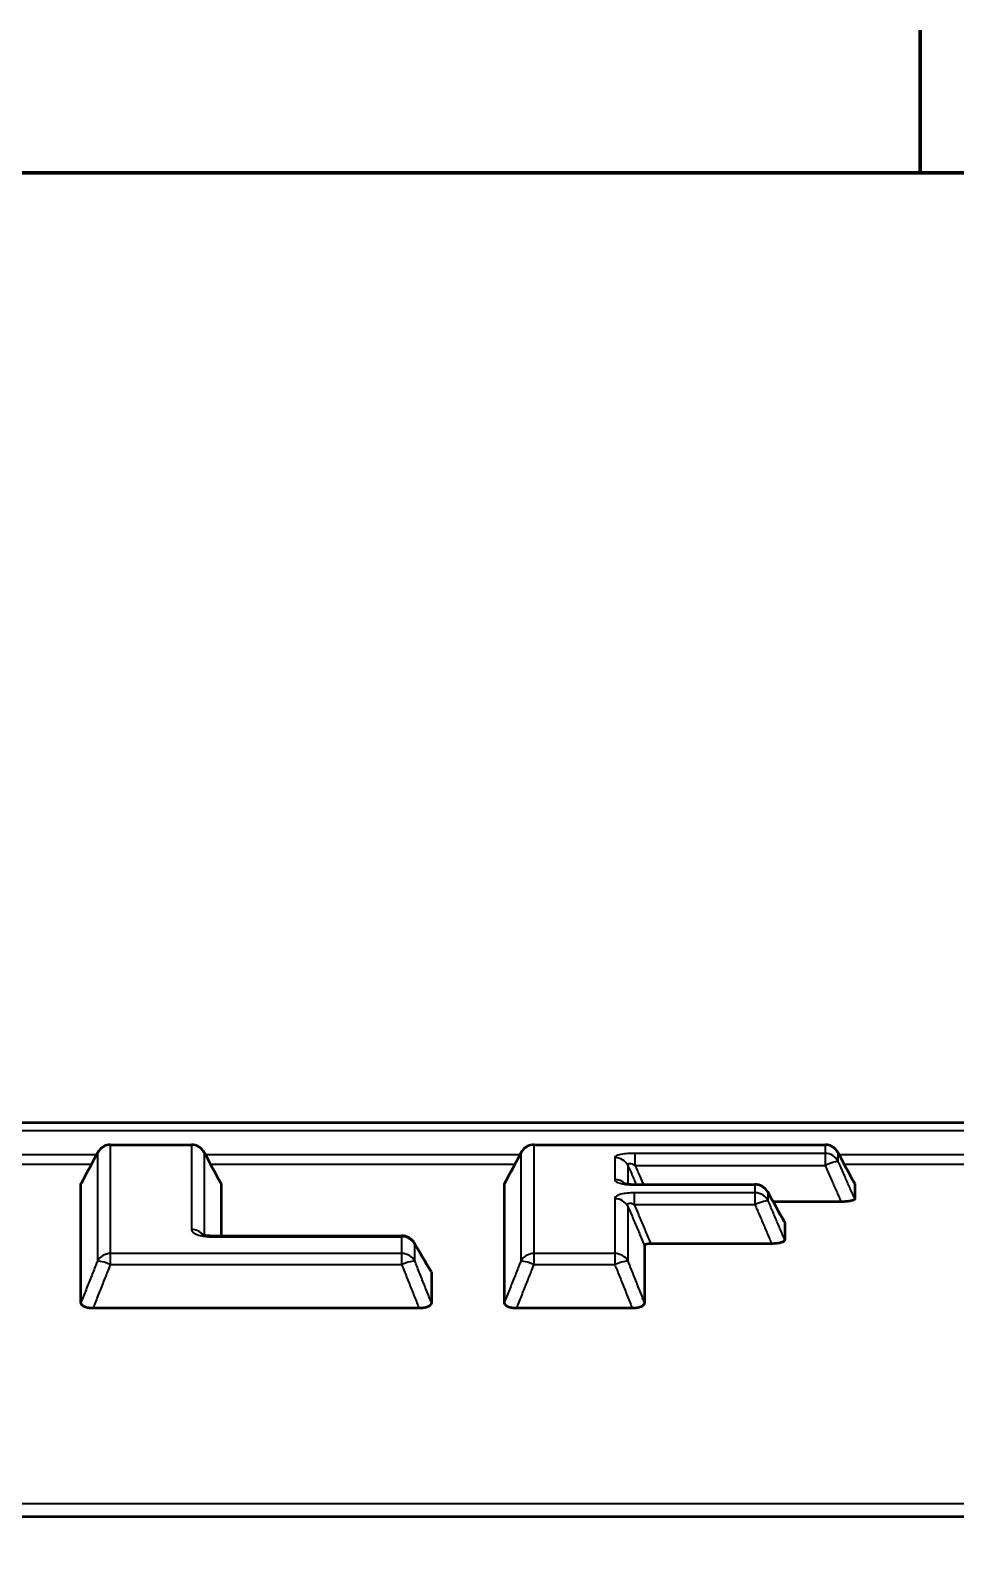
# Model space of a CAD drawing. Header units: millimetres. Extents: x 0 to 1485, y 0 to 1050.
# Drawn here: x 867.2 to 930.6, y 931 to 1034.7 of the extents above; entities that cross this region are included whole.
import ezdxf

# ---------------------------------------------------------------- set-up
doc = ezdxf.new("R2010")
doc.units = ezdxf.units.MM
doc.header["$LTSCALE"] = 2.5
for name, color, linetype, lineweight in [('Rahmen (ISO)', 7, 'Continuous', 70), ('Sichtbar (ISO)', 7, 'Continuous', 50), ('Sichtbar schmal (ISO)', 7, 'Continuous', 35)]:
    doc.layers.add(name, color=color, linetype=linetype, lineweight=lineweight)

# ---------------------------------------------------------------- blocks, each defined once
blk = doc.blocks.new('Ränder Standardrahmen')
at = {"layer": 'Rahmen (ISO)'}
blk.add_line((371.25, 410), (371.25, 413.9), dxfattribs=at)
at = {"layer": 'Rahmen (ISO)', "flags": 128}
blk.add_lwpolyline([(10, 10), (10, 410), (584, 410), (584, 10), (10, 10)], dxfattribs=at)

msp = doc.modelspace()

# ---------------------------------------------------------------- linework, layer by layer
at = {"layer": 'Sichtbar (ISO)'}
for p, q in [((1036.718, 959.934), (803.573, 959.934)), ((872.676, 958.428), (878.206, 958.428)), ((901.676, 958.428), (921.606, 958.428)), ((870.641, 947.617), (870.641, 955.74)), ((880.241, 955.74), (880.241, 952.195)), ((899.641, 947.617), (899.641, 955.74)), ((908.556, 955.708), (916.805, 955.708)), ((923.641, 955.74), (923.641, 954.716)), ((922.706, 954.519), (918.057, 954.519)), ((918.841, 953.094), (918.841, 951.921)), ((879.626, 952.195), (892.606, 952.195)), ((909.241, 951.507), (909.241, 947.617)), ((917.944, 951.647), (909.688, 951.647)), ((894.641, 949.668), (894.641, 947.617)), ((893.8, 947.222), (871.482, 947.222)), ((908.4, 947.222), (900.482, 947.222)), ((1041.851, 932.934), (798.441, 932.934))]:
    msp.add_line(p, q, dxfattribs=at)
for centre, start, end in [((872.676, 957.428), 90, 151.74981), ((878.206, 957.428), 28.25019, 90), ((901.676, 957.428), 90, 151.74981), ((921.606, 957.428), 28.25019, 90), ((916.805, 954.708), 29.25574, 90), ((892.606, 951.195), 30.49421, 90)]:
    msp.add_arc(centre, 1, start, end, dxfattribs=at)
for centre, major_axis, ratio, start_param, end_param in [((3115.891, 285.342), (-2420.238, -19.045), 0.7503987, 5.8933648, 5.8946339), ((-1361.168, 286.5), (2416.097, -19.031), 0.7503973, 0.388556, 0.3898274), ((3141.05, 286.5), (-2416.097, -19.031), 0.7503973, 5.893358, 5.8946293), ((-1317.768, 286.5), (2416.097, -19.031), 0.7503973, 0.388556, 0.3898274), ((-764.99, 430.34), (-1825.771, 16.83), 0.7501514, 3.5454969, 3.5471266), ((-325.772, 552.673), (-1333.398, 14.593), 0.7498192, 3.5645447, 3.5666837)]:
    msp.add_ellipse(centre, major_axis=major_axis, ratio=ratio, start_param=start_param, end_param=end_param, dxfattribs=at)
for points in [[(870.641, 955.74), (870.641, 955.747), (870.643, 955.753), (870.646, 955.76)], [(880.236, 955.76), (880.239, 955.753), (880.241, 955.747), (880.241, 955.74)], [(899.641, 955.74), (899.641, 955.747), (899.643, 955.753), (899.646, 955.76)], [(923.636, 955.76), (923.639, 955.753), (923.641, 955.747), (923.641, 955.74)], [(918.83, 953.134), (918.837, 953.121), (918.841, 953.108), (918.841, 953.094)], [(894.62, 949.741), (894.634, 949.717), (894.641, 949.692), (894.641, 949.668)]]:
    msp.add_open_spline(points, degree=3, dxfattribs=at)
for points, knots in [([(907.804, 955.791), (907.804, 955.791), (907.805, 955.79), (907.809, 955.788), (907.82, 955.785), (907.853, 955.775), (907.878, 955.769), (907.944, 955.755), (907.988, 955.747), (908.097, 955.732), (908.165, 955.725), (908.323, 955.713), (908.416, 955.709), (908.525, 955.708), (908.54, 955.708), (908.556, 955.708)], [0.08182257, 0.08182257, 0.08182257, 0.08182257, 0.08645637, 0.08645637, 0.10316341, 0.10316341, 0.12266543, 0.12266543, 0.14607042, 0.14607042, 0.17439244, 0.17439244, 0.20873307, 0.20873307, 0.21423887, 0.21423887, 0.21423887, 0.21423887]), ([(923.641, 954.716), (923.641, 954.689), (923.618, 954.663), (923.525, 954.615), (923.461, 954.594), (923.299, 954.559), (923.204, 954.545), (922.975, 954.524), (922.841, 954.519), (922.706, 954.519)], [0, 0, 0, 0, 0.03758503, 0.03758503, 0.07212124, 0.07212124, 0.10616348, 0.10616348, 0.1466204, 0.1466204, 0.1466204, 0.1466204]), ([(878.912, 952.296), (878.912, 952.296), (878.913, 952.296), (878.914, 952.295), (878.921, 952.292), (878.947, 952.282), (878.967, 952.275), (879.021, 952.259), (879.058, 952.25), (879.15, 952.231), (879.208, 952.222), (879.348, 952.206), (879.431, 952.2), (879.553, 952.196), (879.589, 952.195), (879.626, 952.195)], [0.08465797, 0.08465797, 0.08465797, 0.08465797, 0.08634237, 0.08634237, 0.1031908, 0.1031908, 0.12205062, 0.12205062, 0.14446229, 0.14446229, 0.17188829, 0.17188829, 0.20560277, 0.20560277, 0.21973852, 0.21973852, 0.21973852, 0.21973852]), ([(918.841, 951.921), (918.841, 951.883), (918.817, 951.844), (918.724, 951.776), (918.661, 951.747), (918.503, 951.7), (918.412, 951.682), (918.196, 951.654), (918.071, 951.647), (917.944, 951.647)], [0, 0, 0, 0, 0.03909593, 0.03909593, 0.07319791, 0.07319791, 0.10594135, 0.10594135, 0.14385856, 0.14385856, 0.14385856, 0.14385856]), ([(909.688, 951.647), (909.625, 951.647), (909.562, 951.643), (909.453, 951.629), (909.407, 951.62), (909.329, 951.596), (909.299, 951.582), (909.253, 951.548), (909.241, 951.528), (909.241, 951.507)], [0, 0, 0, 0, 0.018898415, 0.018898415, 0.035663471, 0.035663471, 0.052017267, 0.052017267, 0.071702536, 0.071702536, 0.071702536, 0.071702536]), ([(871.482, 947.222), (871.368, 947.222), (871.257, 947.231), (871.057, 947.267), (870.972, 947.292), (870.826, 947.355), (870.768, 947.393), (870.697, 947.463), (870.676, 947.492), (870.648, 947.553), (870.641, 947.585), (870.641, 947.617)], [0, 0, 0, 0, 0.03402974, 0.03402974, 0.06489151, 0.06489151, 0.09648324, 0.09648324, 0.11798013, 0.11798013, 0.14053792, 0.14053792, 0.14053792, 0.14053792]), ([(894.641, 947.617), (894.641, 947.557), (894.617, 947.497), (894.52, 947.397), (894.459, 947.356), (894.307, 947.291), (894.221, 947.266), (894.023, 947.231), (893.912, 947.222), (893.8, 947.222)], [0, 0, 0, 0, 0.04246359, 0.04246359, 0.07630462, 0.07630462, 0.1072296, 0.1072296, 0.14101734, 0.14101734, 0.14101734, 0.14101734]), ([(900.482, 947.222), (900.368, 947.222), (900.257, 947.231), (900.057, 947.267), (899.972, 947.292), (899.826, 947.355), (899.768, 947.393), (899.697, 947.463), (899.676, 947.492), (899.648, 947.553), (899.641, 947.585), (899.641, 947.617)], [0, 0, 0, 0, 0.03402974, 0.03402974, 0.06489151, 0.06489151, 0.09648324, 0.09648324, 0.11798013, 0.11798013, 0.14053792, 0.14053792, 0.14053792, 0.14053792]), ([(909.241, 947.617), (909.241, 947.557), (909.217, 947.497), (909.12, 947.397), (909.059, 947.356), (908.907, 947.291), (908.821, 947.266), (908.623, 947.231), (908.512, 947.222), (908.4, 947.222)], [0, 0, 0, 0, 0.04246297, 0.04246297, 0.07630395, 0.07630395, 0.10722923, 0.10722923, 0.14101733, 0.14101733, 0.14101733, 0.14101733])]:
    msp.add_open_spline(points, degree=3, knots=knots, dxfattribs=at)
at = {"layer": 'Sichtbar schmal (ISO)'}
for p, q in [((803.573, 959.398), (1036.718, 959.398)), ((872.676, 958.41), (872.676, 958.428)), ((872.676, 958.41), (878.206, 958.41)), ((878.206, 958.428), (878.206, 958.41)), ((901.676, 958.41), (901.676, 958.428)), ((901.676, 958.41), (921.606, 958.41)), ((921.606, 958.428), (921.606, 958.41)), ((871.702, 957.73), (864.579, 957.73)), ((864.915, 957.105), (871.367, 957.105)), ((900.702, 957.73), (879.179, 957.73)), ((879.515, 957.105), (900.367, 957.105)), ((908.611, 957.009), (908.611, 957.835)), ((921.606, 957.835), (908.611, 957.835)), ((908.611, 957.009), (921.606, 957.009)), ((921.606, 957.835), (921.606, 957.009)), ((956.312, 957.73), (922.579, 957.73)), ((922.915, 957.105), (955.977, 957.105)), ((908.555, 954.329), (908.555, 955.134)), ((916.805, 955.134), (908.555, 955.134)), ((908.556, 955.708), (908.556, 955.67)), ((908.556, 955.67), (916.805, 955.67)), ((916.805, 955.708), (916.805, 955.67)), ((916.805, 955.134), (916.805, 954.329)), ((908.555, 954.329), (916.805, 954.329)), ((879.626, 952.195), (879.626, 952.122)), ((879.626, 952.122), (892.606, 952.122)), ((892.606, 952.195), (892.606, 952.122)), ((872.674, 950.215), (872.674, 950.976)), ((892.607, 950.976), (872.674, 950.976)), ((892.607, 950.976), (892.607, 950.215)), ((901.674, 950.215), (901.674, 950.976)), ((907.207, 950.976), (901.674, 950.976)), ((907.207, 950.976), (907.207, 950.215)), ((872.674, 950.215), (892.607, 950.215)), ((901.674, 950.215), (907.207, 950.215)), ((798.606, 933.864), (1041.686, 933.864))]:
    msp.add_line(p, q, dxfattribs=at)
for centre, major_axis, ratio, start_param, end_param in [((872.676, 957.428), (-1, -0.001), 0.9822514, 4.7115506, 5.8442822), ((878.206, 957.428), (-1, 0.001), 0.9822514, 3.5804957, 4.7132274), ((901.676, 957.428), (-1, -0.001), 0.9822514, 4.7115506, 5.8442822), ((921.606, 957.428), (-1, 0.001), 0.9822514, 3.5804957, 4.7132274), ((872.676, 957.428), (-0.881, 0.473), 0.6116387, 0, 0.100921), ((878.206, 957.428), (0.881, 0.473), 0.6116387, 6.1822643, 6.2831853), ((901.676, 957.428), (-0.881, 0.473), 0.6116387, 0, 0.100921), ((907.205, 956.571), (1, -0.001), 0.9766086, 0.4377636, 1.5713663), ((921.606, 956.857), (1, -0.001), 0.9785599, 0.4381037, 1.571452), ((921.606, 956.857), (0.914, 0.405), 0.1390149, 0.0883457, 1.5093177), ((921.606, 957.428), (0.881, 0.473), 0.6116387, 6.1822643, 6.2831853), ((907.205, 955.07), (1, 0), 0.9652428, 0.8036855, 1.5709556), ((916.805, 954.708), (-1, 0), 0.9622106, 3.5780041, 4.7124554), ((916.805, 954.177), (1, 0), 0.9575484, 0.4362782, 1.5707287), ((916.805, 954.708), (0.872, 0.489), 0.60795, 6.1377045, 6.2831853), ((907.205, 953.778), (1, 0), 0.9538792, 0.4362482, 1.5706295), ((916.805, 954.177), (0.92, 0.392), 0.1398594, 0.1233367, 1.5113007), ((878.206, 951.697), (1, 0.001), 0.9323174, 0.6549263, 1.57012), ((892.606, 951.195), (-1, -0.001), 0.9264887, 3.5790914, 4.7115901), ((872.674, 950.064), (1, -0.001), 0.9124179, 1.5718726, 2.7027404), ((892.607, 950.064), (1, 0.001), 0.9124179, 0.4388523, 1.56972), ((892.606, 951.195), (0.862, 0.507), 0.603188, 6.0819314, 6.2831853), ((901.674, 950.064), (1, -0.001), 0.9124179, 1.5718726, 2.7027404), ((907.207, 950.064), (1, 0.001), 0.9124179, 0.4388523, 1.56972), ((872.674, 950.064), (-0.928, 0.372), 0.1411099, 4.7687956, 6.1066168), ((892.607, 950.064), (0.928, 0.372), 0.1411099, 0.1765685, 1.5143897), ((901.674, 950.064), (-0.928, 0.372), 0.1411099, 4.7687956, 6.1066168), ((907.207, 950.064), (0.928, 0.372), 0.1411099, 0.1765685, 1.5143897)]:
    msp.add_ellipse(centre, major_axis=major_axis, ratio=ratio, start_param=start_param, end_param=end_param, dxfattribs=at)
for points, knots in [([(872.674, 950.976), (872.676, 952.754), (872.677, 954.199), (872.677, 956.623), (872.676, 957.601), (872.676, 958.41)], [0, 0, 0, 0, 1.2868457, 1.2868457, 2.5736913, 2.5736913, 2.5736913, 2.5736913]), ([(878.206, 958.41), (878.205, 957.734), (878.205, 956.94), (878.205, 955.043), (878.205, 953.94), (878.206, 952.63)], [0, 0, 0, 0, 1.0747169, 1.0747169, 2.1494339, 2.1494339, 2.1494339, 2.1494339]), ([(901.674, 950.976), (901.676, 952.754), (901.677, 954.199), (901.677, 956.623), (901.676, 957.601), (901.676, 958.41)], [0, 0, 0, 0, 1.2868457, 1.2868457, 2.5736913, 2.5736913, 2.5736913, 2.5736913]), ([(921.606, 958.41), (921.606, 958.319), (921.606, 958.225), (921.606, 958.034), (921.606, 957.936), (921.606, 957.835)], [0, 0, 0, 0, 0.14524729, 0.14524729, 0.29049457, 0.29049457, 0.29049457, 0.29049457]), ([(870.641, 955.74), (870.757, 955.957), (870.873, 956.173), (871.105, 956.606), (871.221, 956.823), (871.338, 957.04), (871.448, 957.245), (871.558, 957.451), (871.703, 957.719), (871.736, 957.782), (871.77, 957.845)], [-0.36361607, -0.36361607, -0.36361607, -0.36361607, -0.27037749, -0.27037749, -0.17713891, -0.17713891, -0.17713891, -0.08856945, -0.08856945, -0.06156519, -0.06156519, -0.06156519, -0.06156519]), ([(871.77, 957.845), (871.77, 957.037), (871.771, 956.062), (871.771, 953.651), (871.77, 952.215), (871.77, 950.452)], [-2.5736913, -2.5736913, -2.5736913, -2.5736913, -1.2868457, -1.2868457, 0, 0, 0, 0]), ([(879.112, 952.239), (879.111, 953.476), (879.111, 954.526), (879.111, 956.379), (879.111, 957.17), (879.112, 957.845)], [-2.1087678, -2.1087678, -2.1087678, -2.1087678, -1.0747169, -1.0747169, 0, 0, 0, 0]), ([(879.112, 957.845), (879.146, 957.782), (879.179, 957.719), (879.324, 957.45), (879.435, 957.244), (879.545, 957.038), (879.661, 956.821), (879.777, 956.605), (880.009, 956.173), (880.125, 955.956), (880.241, 955.74)], [-0.30205087, -0.30205087, -0.30205087, -0.30205087, -0.27490307, -0.27490307, -0.18619006, -0.18619006, -0.18619006, -0.09309503, -0.09309503, 0, 0, 0, 0]), ([(899.641, 955.74), (899.757, 955.957), (899.873, 956.173), (900.105, 956.606), (900.221, 956.823), (900.338, 957.04), (900.448, 957.245), (900.558, 957.451), (900.703, 957.719), (900.736, 957.782), (900.77, 957.845)], [0, 0, 0, 0, 0.09323858, 0.09323858, 0.18647716, 0.18647716, 0.18647716, 0.27504662, 0.27504662, 0.30205087, 0.30205087, 0.30205087, 0.30205087]), ([(900.77, 957.845), (900.77, 957.037), (900.771, 956.062), (900.771, 953.651), (900.77, 952.215), (900.77, 950.452)], [-2.5736913, -2.5736913, -2.5736913, -2.5736913, -1.2868457, -1.2868457, 0, 0, 0, 0]), ([(908.611, 957.835), (908.511, 957.835), (908.41, 957.833), (908.153, 957.823), (907.999, 957.812), (907.678, 957.773), (907.522, 957.742), (907.274, 957.658), (907.205, 957.603), (907.205, 957.547)], [0, 0, 0, 0, 0.03021537, 0.03021537, 0.07855997, 0.07855997, 0.14140795, 0.14140795, 0.21862985, 0.21862985, 0.21862985, 0.21862985]), ([(907.205, 957.547), (907.205, 957.319), (907.205, 957.08), (907.205, 956.576), (907.205, 956.312), (907.205, 956.035)], [0, 0, 0, 0, 0.31585115, 0.31585115, 0.63170231, 0.63170231, 0.63170231, 0.63170231]), ([(908.111, 956.984), (908.089, 957.054), (908.096, 957.107), (908.171, 957.153), (908.227, 957.154), (908.352, 957.126), (908.415, 957.104), (908.523, 957.055), (908.567, 957.033), (908.611, 957.009)], [-0.21862985, -0.21862985, -0.21862985, -0.21862985, -0.14140795, -0.14140795, -0.07855997, -0.07855997, -0.03021537, -0.03021537, 0, 0, 0, 0]), ([(908.111, 955.731), (908.111, 955.916), (908.111, 956.095), (908.111, 956.518), (908.111, 956.757), (908.111, 956.984)], [-0.53372943, -0.53372943, -0.53372943, -0.53372943, -0.31585115, -0.31585115, 0, 0, 0, 0]), ([(908.111, 956.984), (908.139, 956.922), (908.166, 956.861), (908.305, 956.546), (908.417, 956.292), (908.528, 956.038), (908.577, 955.928), (908.625, 955.818), (908.674, 955.708)], [-0.28310531, -0.28310531, -0.28310531, -0.28310531, -0.26270448, -0.26270448, -0.17870834, -0.17870834, -0.17870834, -0.14227092, -0.14227092, -0.14227092, -0.14227092]), ([(909.184, 955.708), (909.117, 955.862), (909.049, 956.015), (908.981, 956.169), (908.87, 956.423), (908.758, 956.676), (908.634, 956.956), (908.623, 956.982), (908.611, 957.009)], [0.12785659, 0.12785659, 0.12785659, 0.12785659, 0.17870834, 0.17870834, 0.17870834, 0.26270448, 0.26270448, 0.27136955, 0.27136955, 0.27136955, 0.27136955]), ([(921.606, 957.009), (921.638, 956.935), (921.671, 956.862), (921.826, 956.512), (921.948, 956.235), (922.07, 955.959), (922.176, 955.719), (922.282, 955.479), (922.494, 954.999), (922.6, 954.759), (922.706, 954.519)], [-0.27487802, -0.27487802, -0.27487802, -0.27487802, -0.25053374, -0.25053374, -0.15898923, -0.15898923, -0.15898923, -0.07949462, -0.07949462, 0, 0, 0, 0]), ([(922.511, 957.271), (922.511, 957.371), (922.512, 957.469), (922.512, 957.66), (922.512, 957.754), (922.512, 957.845)], [-0.29049457, -0.29049457, -0.29049457, -0.29049457, -0.14524729, -0.14524729, 0, 0, 0, 0]), ([(923.641, 954.716), (923.631, 954.738), (923.622, 954.759), (923.612, 954.781), (923.506, 955.021), (923.4, 955.261), (923.188, 955.741), (923.082, 955.981), (922.976, 956.221), (922.854, 956.498), (922.731, 956.774), (922.577, 957.124), (922.544, 957.198), (922.511, 957.271)], [-0.00716722, -0.00716722, -0.00716722, -0.00716722, 0, 0, 0, 0.07949462, 0.07949462, 0.15898923, 0.15898923, 0.15898923, 0.25053374, 0.25053374, 0.27487802, 0.27487802, 0.27487802, 0.27487802]), ([(922.512, 957.845), (922.551, 957.771), (922.591, 957.698), (922.746, 957.408), (922.863, 957.191), (922.979, 956.975), (923.089, 956.769), (923.2, 956.563), (923.42, 956.152), (923.531, 955.946), (923.641, 955.74)], [-0.30205087, -0.30205087, -0.30205087, -0.30205087, -0.27041246, -0.27041246, -0.17720885, -0.17720885, -0.17720885, -0.08860442, -0.08860442, 0, 0, 0, 0]), ([(907.205, 956.035), (907.205, 955.984), (907.24, 955.933), (907.431, 955.81), (907.655, 955.745), (908.125, 955.682), (908.341, 955.67), (908.556, 955.67)], [0, 0, 0, 0, 0.05760643, 0.05760643, 0.14977672, 0.14977672, 0.21423887, 0.21423887, 0.21423887, 0.21423887]), ([(908.555, 955.134), (908.46, 955.134), (908.365, 955.132), (908.122, 955.118), (907.977, 955.103), (907.674, 955.052), (907.527, 955.011), (907.275, 954.894), (907.205, 954.813), (907.205, 954.732)], [0, 0, 0, 0, 0.02852323, 0.02852323, 0.0741604, 0.0741604, 0.13348872, 0.13348872, 0.21417741, 0.21417741, 0.21417741, 0.21417741]), ([(916.805, 955.67), (916.805, 955.583), (916.805, 955.495), (916.805, 955.317), (916.805, 955.226), (916.805, 955.134)], [0, 0, 0, 0, 0.09475832, 0.09475832, 0.18951664, 0.18951664, 0.18951664, 0.18951664]), ([(917.711, 954.582), (917.711, 954.673), (917.711, 954.763), (917.711, 954.941), (917.711, 955.028), (917.711, 955.115)], [-0.18951664, -0.18951664, -0.18951664, -0.18951664, -0.09475832, -0.09475832, 0, 0, 0, 0]), ([(917.711, 955.115), (917.76, 955.027), (917.809, 954.94), (917.968, 954.655), (918.079, 954.458), (918.189, 954.261), (918.298, 954.066), (918.407, 953.872), (918.624, 953.483), (918.732, 953.289), (918.841, 953.094)], [-0.29169811, -0.29169811, -0.29169811, -0.29169811, -0.25385722, -0.25385722, -0.16838531, -0.16838531, -0.16838531, -0.08419265, -0.08419265, 0, 0, 0, 0]), ([(907.205, 954.732), (907.205, 954.199), (907.205, 953.624), (907.206, 952.377), (907.207, 951.705), (907.207, 950.976)], [0, 0, 0, 0, 0.5273944, 0.5273944, 1.0547888, 1.0547888, 1.0547888, 1.0547888]), ([(908.111, 954.181), (908.083, 954.275), (908.085, 954.352), (908.154, 954.427), (908.203, 954.44), (908.316, 954.428), (908.373, 954.412), (908.474, 954.37), (908.514, 954.351), (908.555, 954.329)], [-0.21417741, -0.21417741, -0.21417741, -0.21417741, -0.13348872, -0.13348872, -0.0741604, -0.0741604, -0.02852323, -0.02852323, 0, 0, 0, 0]), ([(908.112, 950.452), (908.112, 951.175), (908.112, 951.842), (908.111, 953.08), (908.111, 953.652), (908.111, 954.181)], [-1.0547888, -1.0547888, -1.0547888, -1.0547888, -0.5273944, -0.5273944, 0, 0, 0, 0]), ([(908.111, 954.181), (908.137, 954.119), (908.164, 954.057), (908.306, 953.722), (908.422, 953.448), (908.537, 953.174), (908.654, 952.899), (908.77, 952.623), (909.003, 952.073), (909.119, 951.797), (909.235, 951.522), (909.237, 951.517), (909.239, 951.512), (909.241, 951.507)], [0.06970737, 0.06970737, 0.06970737, 0.06970737, 0.09009827, 0.09009827, 0.18019654, 0.18019654, 0.18019654, 0.27076914, 0.27076914, 0.36134174, 0.36134174, 0.36134174, 0.36293538, 0.36293538, 0.36293538, 0.36293538]), ([(909.688, 951.647), (909.572, 951.922), (909.456, 952.198), (909.223, 952.749), (909.107, 953.024), (908.991, 953.299), (908.875, 953.573), (908.759, 953.847), (908.614, 954.19), (908.584, 954.259), (908.555, 954.329)], [-0.36134174, -0.36134174, -0.36134174, -0.36134174, -0.27076914, -0.27076914, -0.18019654, -0.18019654, -0.18019654, -0.09009827, -0.09009827, -0.06733395, -0.06733395, -0.06733395, -0.06733395]), ([(916.805, 954.329), (916.854, 954.213), (916.903, 954.097), (917.063, 953.722), (917.173, 953.463), (917.284, 953.203), (917.392, 952.948), (917.501, 952.692), (917.718, 952.181), (917.826, 951.925), (917.935, 951.67), (917.938, 951.662), (917.941, 951.655), (917.944, 951.647)], [-0.29176738, -0.29176738, -0.29176738, -0.29176738, -0.25367471, -0.25367471, -0.1682468, -0.1682468, -0.1682468, -0.0841234, -0.0841234, 0, 0, 0, 0.00249847, 0.00249847, 0.00249847, 0.00249847]), ([(918.841, 951.921), (918.732, 952.177), (918.624, 952.433), (918.407, 952.944), (918.299, 953.2), (918.19, 953.456), (918.08, 953.715), (917.969, 953.975), (917.81, 954.35), (917.76, 954.466), (917.711, 954.582)], [0, 0, 0, 0, 0.0841234, 0.0841234, 0.1682468, 0.1682468, 0.1682468, 0.25367471, 0.25367471, 0.29176738, 0.29176738, 0.29176738, 0.29176738]), ([(878.206, 952.63), (878.206, 952.595), (878.215, 952.56), (878.264, 952.47), (878.319, 952.416), (878.501, 952.304), (878.643, 952.25), (879.051, 952.15), (879.34, 952.122), (879.626, 952.122)], [0, 0, 0, 0, 0.02858813, 0.02858813, 0.07432914, 0.07432914, 0.13379246, 0.13379246, 0.21973852, 0.21973852, 0.21973852, 0.21973852]), ([(892.606, 952.122), (892.606, 951.939), (892.607, 951.752), (892.607, 951.37), (892.607, 951.175), (892.607, 950.976)], [0, 0, 0, 0, 0.14413429, 0.14413429, 0.28826859, 0.28826859, 0.28826859, 0.28826859]), ([(893.512, 950.452), (893.512, 950.65), (893.512, 950.843), (893.512, 951.222), (893.512, 951.407), (893.512, 951.589)], [-0.28826859, -0.28826859, -0.28826859, -0.28826859, -0.14413429, -0.14413429, 0, 0, 0, 0]), ([(893.512, 951.589), (893.544, 951.533), (893.577, 951.478), (893.732, 951.215), (893.854, 951.008), (893.976, 950.8), (894.081, 950.622), (894.186, 950.444), (894.395, 950.087), (894.5, 949.909), (894.604, 949.73), (894.616, 949.71), (894.629, 949.689), (894.641, 949.668)], [-0.2704631, -0.2704631, -0.2704631, -0.2704631, -0.2463692, -0.2463692, -0.15566772, -0.15566772, -0.15566772, -0.07783386, -0.07783386, 0, 0, 0, 0.00912714, 0.00912714, 0.00912714, 0.00912714]), ([(871.77, 950.452), (871.733, 950.361), (871.696, 950.269), (871.552, 949.908), (871.444, 949.637), (871.336, 949.367), (871.22, 949.076), (871.104, 948.784), (870.872, 948.201), (870.756, 947.909), (870.641, 947.617)], [-0.30805596, -0.30805596, -0.30805596, -0.30805596, -0.27822173, -0.27822173, -0.19010133, -0.19010133, -0.19010133, -0.09505067, -0.09505067, 0, 0, 0, 0]), ([(871.482, 947.222), (871.503, 947.276), (871.524, 947.329), (871.545, 947.382), (871.661, 947.674), (871.777, 947.965), (872.009, 948.548), (872.125, 948.84), (872.241, 949.131), (872.349, 949.401), (872.457, 949.671), (872.601, 950.033), (872.638, 950.124), (872.674, 950.215)], [-0.01738537, -0.01738537, -0.01738537, -0.01738537, 0, 0, 0, 0.09505067, 0.09505067, 0.19010133, 0.19010133, 0.19010133, 0.27822173, 0.27822173, 0.30805596, 0.30805596, 0.30805596, 0.30805596]), ([(892.607, 950.215), (892.65, 950.109), (892.692, 950.003), (892.849, 949.611), (892.963, 949.326), (893.076, 949.041), (893.187, 948.765), (893.297, 948.488), (893.517, 947.935), (893.627, 947.659), (893.736, 947.382), (893.758, 947.329), (893.779, 947.276), (893.8, 947.222)], [-0.30805596, -0.30805596, -0.30805596, -0.30805596, -0.27334661, -0.27334661, -0.18035109, -0.18035109, -0.18035109, -0.09017555, -0.09017555, 0, 0, 0, 0.01738537, 0.01738537, 0.01738537, 0.01738537]), ([(894.641, 947.617), (894.531, 947.894), (894.421, 948.171), (894.201, 948.724), (894.091, 949.001), (893.981, 949.277), (893.867, 949.563), (893.754, 949.848), (893.597, 950.239), (893.555, 950.346), (893.512, 950.452)], [0, 0, 0, 0, 0.09017555, 0.09017555, 0.18035109, 0.18035109, 0.18035109, 0.27334661, 0.27334661, 0.30805596, 0.30805596, 0.30805596, 0.30805596]), ([(900.77, 950.452), (900.733, 950.361), (900.696, 950.269), (900.552, 949.908), (900.444, 949.637), (900.336, 949.367), (900.22, 949.076), (900.104, 948.784), (899.872, 948.201), (899.756, 947.909), (899.641, 947.617)], [-0.30805596, -0.30805596, -0.30805596, -0.30805596, -0.27822173, -0.27822173, -0.19010133, -0.19010133, -0.19010133, -0.09505067, -0.09505067, 0, 0, 0, 0]), ([(900.482, 947.222), (900.503, 947.276), (900.524, 947.329), (900.545, 947.382), (900.661, 947.674), (900.777, 947.965), (901.009, 948.548), (901.125, 948.84), (901.241, 949.131), (901.349, 949.401), (901.457, 949.671), (901.601, 950.033), (901.638, 950.124), (901.674, 950.215)], [-0.01738537, -0.01738537, -0.01738537, -0.01738537, 0, 0, 0, 0.09505067, 0.09505067, 0.19010133, 0.19010133, 0.19010133, 0.27822173, 0.27822173, 0.30805596, 0.30805596, 0.30805596, 0.30805596]), ([(907.207, 950.215), (907.245, 950.12), (907.283, 950.025), (907.431, 949.657), (907.54, 949.383), (907.649, 949.11), (907.764, 948.822), (907.879, 948.534), (908.108, 947.958), (908.222, 947.67), (908.336, 947.382), (908.358, 947.329), (908.379, 947.276), (908.4, 947.222)], [-0.30805596, -0.30805596, -0.30805596, -0.30805596, -0.27706823, -0.27706823, -0.18779433, -0.18779433, -0.18779433, -0.09389716, -0.09389716, 0, 0, 0, 0.01738537, 0.01738537, 0.01738537, 0.01738537]), ([(909.241, 947.617), (909.127, 947.905), (909.012, 948.194), (908.783, 948.77), (908.669, 949.058), (908.554, 949.346), (908.445, 949.62), (908.335, 949.894), (908.188, 950.262), (908.15, 950.357), (908.112, 950.452)], [0, 0, 0, 0, 0.09389716, 0.09389716, 0.18779433, 0.18779433, 0.18779433, 0.27706823, 0.27706823, 0.30805596, 0.30805596, 0.30805596, 0.30805596])]:
    msp.add_open_spline(points, degree=3, knots=knots, dxfattribs=at)

# ---------------------------------------------------------------- block references
at = {"xscale": 2.5, "yscale": 2.5, "zscale": 2.5}
msp.add_blockref('Ränder Standardrahmen', (0, 0), dxfattribs=at)

doc.saveas('drawing.dxf')
